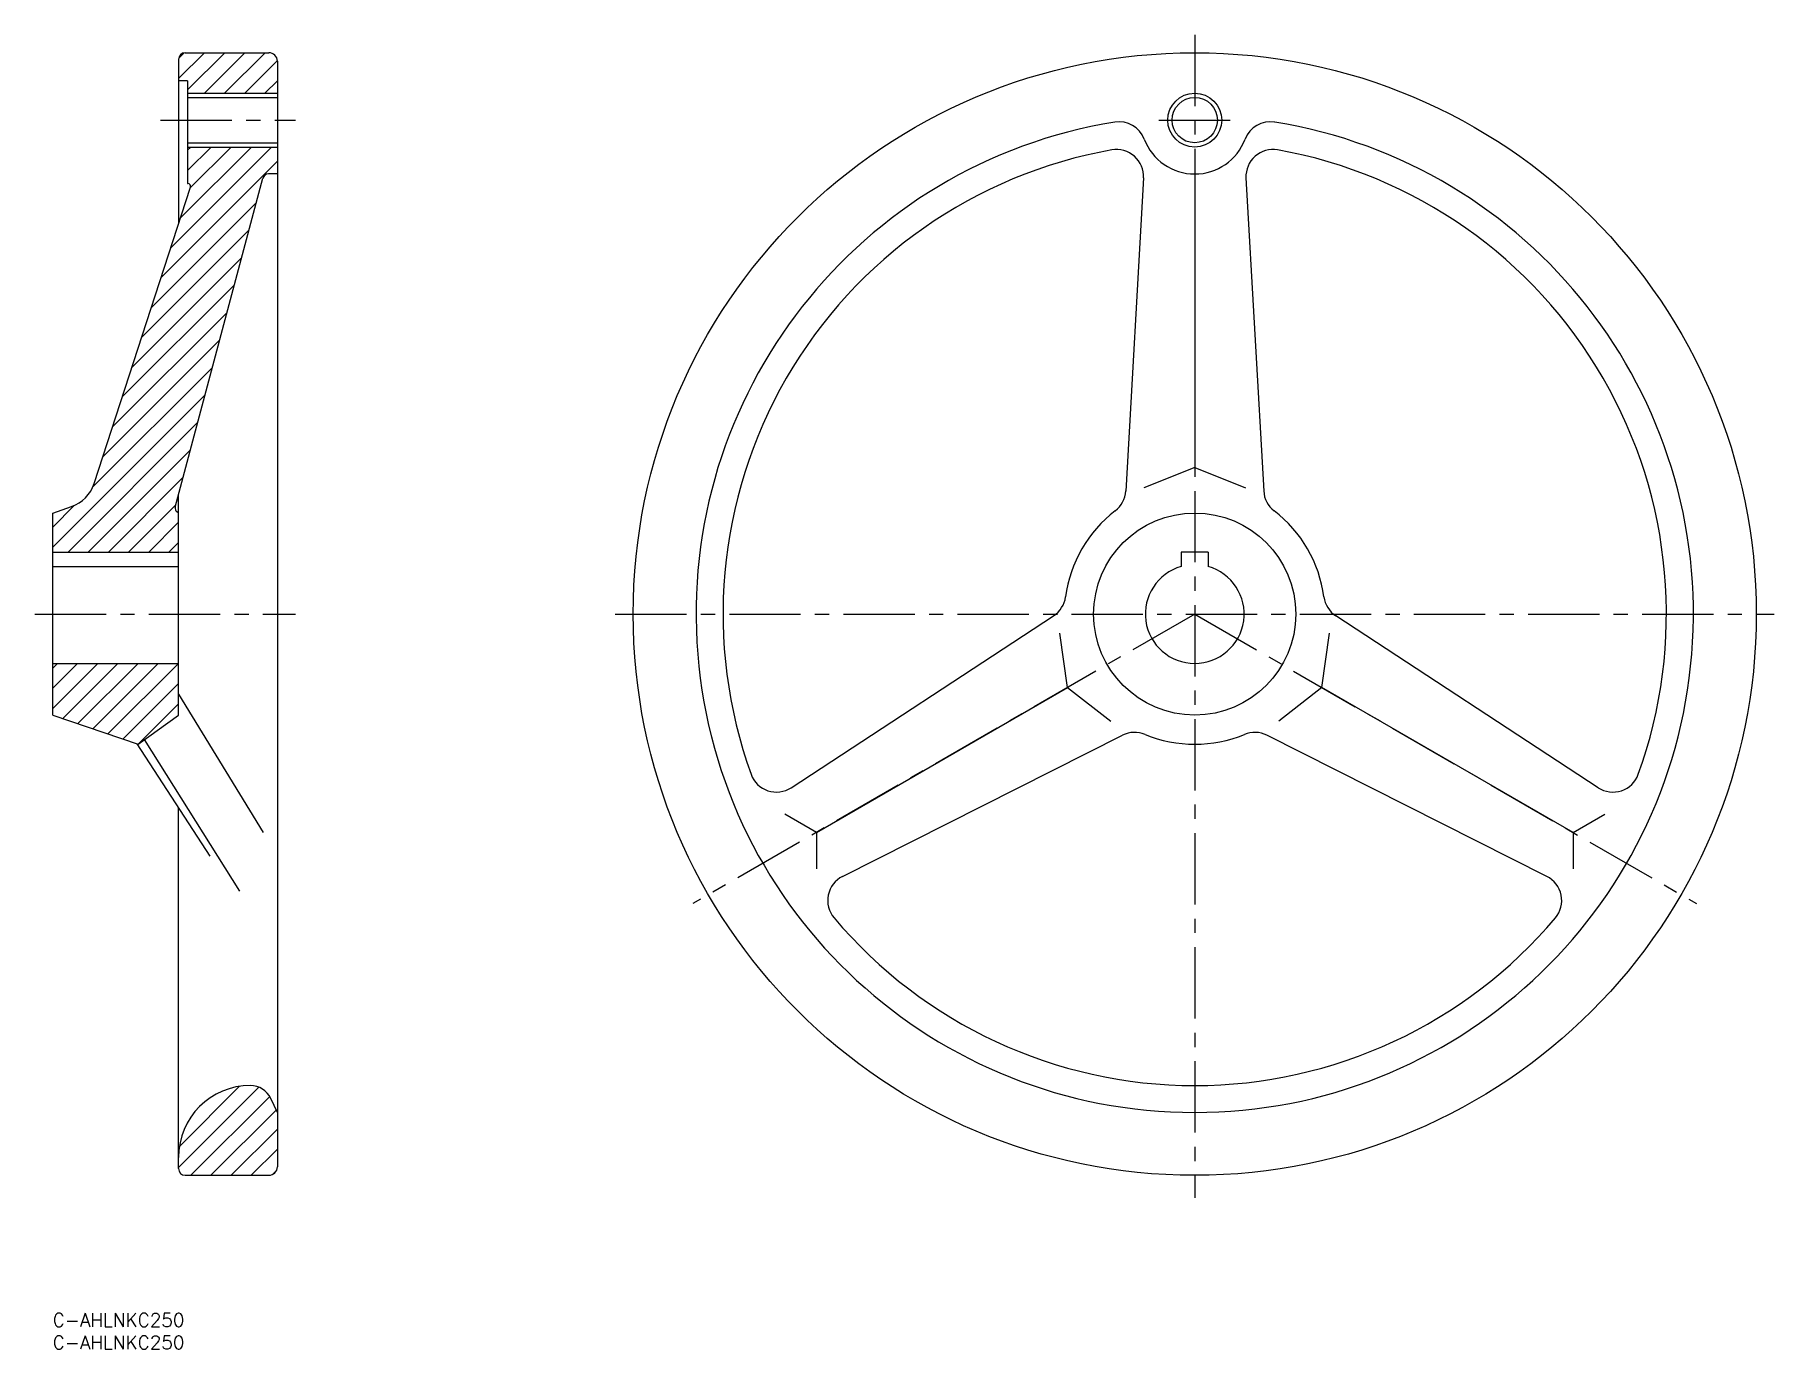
# Model space of a CAD drawing. Extents: x -4 to 383, y -8 to 285.
import ezdxf

# ---------------------------------------------------------------- set-up
doc = ezdxf.new("R2010")
doc.units = 0
doc.header["$LTSCALE"] = 0.5
doc.linetypes.add('CENTER', pattern=[50.8, 31.75, -6.35, 6.35, -6.35])
doc.layers.get('0').update_dxf_attribs({"linetype": 'CONTINUOUS'})
doc.layers.add('CENTER', color=1, linetype='CENTER')
doc.styles.get("Standard").update_dxf_attribs({"font": 'txt.shx', "height": 3, "bigfont": 'bigfont.shx'})

# ---------------------------------------------------------------- blocks, each defined once
blk = doc.blocks.new('*U13')
at = {"color": 7, "linetype": 'CONTINUOUS'}
blk.add_text('C-AHLNKC250', height=3, dxfattribs=at).set_placement((0, -3))
blk = doc.blocks.new('*U14')
at = {"color": 7, "linetype": 'CONTINUOUS'}
blk.add_text('C-AHLNKC250', height=3, dxfattribs=at).set_placement((0, -8))

msp = doc.modelspace()

# ---------------------------------------------------------------- linework, layer by layer
at = {"color": 3, "linetype": 'CONTINUOUS'}
for p, q in [((28, 274.96), (33.78, 280.73)), ((28.02, 279.47), (29.27, 280.72)), ((30, 272.47), (38.27, 280.73)), ((33.76, 271.73), (42.76, 280.73)), ((38.25, 271.73), (47.25, 280.73)), ((42.74, 271.73), (50, 278.99)), ((30, 271.73), (50, 271.73)), ((47.23, 271.73), (50, 274.51)), ((26.28, 237.32), (48.7, 259.73)), ((28.44, 243.97), (44.21, 259.73)), ((30, 259.73), (50, 259.73)), ((30, 259), (30.74, 259.73)), ((30, 254.51), (35.23, 259.73)), ((30.6, 250.62), (39.72, 259.73)), ((24.12, 230.67), (50, 256.55)), ((21.96, 224.02), (45.34, 247.4)), ((19.8, 217.37), (43.71, 241.27)), ((17.64, 210.72), (42.08, 235.15)), ((15.48, 204.07), (40.45, 229.03)), ((13.32, 197.42), (38.82, 222.91)), ((11.16, 190.77), (37.18, 216.79)), ((8.95, 184.06), (35.55, 210.67)), ((0, 170.62), (33.92, 204.55)), ((3.4, 169.53), (32.29, 198.43)), ((7.89, 169.53), (30.66, 192.3)), ((12.38, 169.53), (29.03, 186.18)), ((0, 175.11), (4.78, 179.9)), ((16.87, 169.53), (27.4, 180.06)), ((21.36, 169.53), (28, 176.17)), ((25.85, 169.53), (28, 171.68)), ((0, 143.68), (1.05, 144.73)), ((0, 139.19), (5.54, 144.73)), ((0, 134.7), (10.03, 144.73)), ((2.25, 132.46), (14.52, 144.73)), ((5.6, 131.32), (19.01, 144.73)), ((8.94, 130.18), (23.5, 144.73)), ((12.29, 129.03), (27.99, 144.73)), ((15.63, 127.89), (28, 140.25)), ((18.98, 126.74), (28, 135.76)), ((28, 32.49), (45.88, 50.37)), ((28.19, 37.17), (41.57, 50.55)), ((30.73, 30.73), (48.29, 48.29)), ((35.22, 30.73), (49.75, 45.26)), ((39.71, 30.73), (50, 41.02)), ((44.2, 30.73), (50, 36.53)), ((48.83, 30.87), (49.86, 31.9))]:
    msp.add_line(p, q, dxfattribs=at)
at = {"color": 7, "linetype": 'CONTINUOUS'}
for p, q in [((28, 279.23), (28, 242.61)), ((29.5, 280.73), (48.12, 280.73)), ((50, 278.86), (50, 32.61)), ((30, 274.48), (28, 274.48)), ((30, 274.48), (30, 251.6)), ((30, 270.79), (50, 270.79)), ((30, 260.68), (50, 260.68)), ((27.26, 179.56), (46.78, 252.81)), ((50, 253.73), (47.99, 253.73)), ((242.79, 252.85), (238.85, 183.13)), ((254.21, 252.98), (254.21, 188.4)), ((265.62, 252.85), (269.56, 183.13)), ((9.21, 184.77), (30.65, 250.79)), ((30, 251.6), (30.06, 251.6)), ((254.21, 188.4), (242.88, 183.86)), ((254.21, 188.4), (265.53, 183.86)), ((28, 133.23), (28, 182.32)), ((0, 178.23), (4.2, 179.67)), ((0, 133.23), (0, 178.23)), ((28, 178.23), (27.64, 178.49)), ((0, 169.53), (28, 169.53)), ((257.21, 169.53), (251.21, 169.53)), ((251.21, 169.53), (251.21, 166.32)), ((257.21, 169.53), (257.21, 166.32)), ((0, 166.32), (28, 166.32)), ((164.39, 117.06), (222.8, 155.33)), ((344.02, 117.06), (285.61, 155.33)), ((225.92, 139.4), (224.18, 151.48)), ((282.5, 139.4), (284.23, 151.48)), ((0, 144.73), (28, 144.73)), ((169.99, 107.11), (225.92, 139.4)), ((225.92, 139.4), (235.51, 131.86)), ((282.5, 139.4), (272.9, 131.86)), ((338.42, 107.11), (282.5, 139.4)), ((28, 137.91), (46.83, 107.11)), ((0, 133.23), (19, 126.73)), ((19, 126.73), (28, 133.23)), ((175.81, 97.29), (238.15, 128.74)), ((332.61, 97.29), (270.26, 128.74)), ((18.72, 126.83), (34.98, 101.79)), ((41.66, 93.99), (20.43, 127.77)), ((28, 32.23), (28, 112.54)), ((169.99, 107.11), (162.94, 111.18)), ((338.42, 107.11), (345.47, 111.18)), ((169.99, 107.11), (169.99, 98.98)), ((338.42, 107.11), (338.42, 98.98)), ((50, 44.73), (48.52, 47.87)), ((29.5, 30.73), (48.12, 30.73))]:
    msp.add_line(p, q, dxfattribs=at)
for centre, radius in [((254.21, 155.73), 125), ((254.21, 265.73), 5.05), ((254.21, 155.73), 22.5)]:
    msp.add_circle(centre, radius, dxfattribs=at)
at = {"color": 3, "linetype": 'CONTINUOUS'}
msp.add_circle((254.21, 265.73), 6, dxfattribs=at)
at = {"color": 7, "linetype": 'CONTINUOUS'}
for centre, radius, start, end in [((29.5, 279.23), 1.5, 90, 180), ((48.12, 278.86), 1.88, 0, 90), ((254.21, 155.73), 111, 99.2286, 80.7714), ((237.37, 259.37), 6, 20.6882, 99.2286), ((271.04, 259.37), 6, 80.7714, 159.3118), ((254.21, 265.73), 12, 200.6882, 339.3118), ((254.21, 155.73), 105, 100.1262, 199.8738), ((236.8, 253.19), 6, 356.7666, 100.1262), ((271.61, 253.19), 6, 79.8738, 183.2334), ((254.21, 155.73), 105, 340.1262, 79.8738), ((47.99, 252.48), 1.25, 90, 165.0791), ((30.06, 250.98), 0.625, 342.0079, 90), ((1.61, 187.24), 8, 288.8861, 342.0079), ((232.86, 183.47), 6, 307.5785, 356.7666), ((275.55, 183.47), 6, 183.2334, 232.4215), ((28.23, 179.3), 1, 165.0791, 234.1623), ((254.21, 155.73), 29, 127.5785, 172.4215), ((254.21, 155.73), 29, 7.5785, 52.4215), ((254.21, 155.73), 11, 105.8266, 74.1734), ((219.51, 160.35), 6, 303.2334, 352.4215), ((288.9, 160.35), 6, 187.5785, 236.7666), ((240.86, 123.38), 6, 67.5785, 116.7666), ((254.21, 155.73), 29, 247.5785, 292.4215), ((267.56, 123.38), 6, 63.2334, 112.4215), ((161.1, 122.08), 6, 199.8738, 303.2334), ((347.31, 122.08), 6, 236.7666, 340.1262), ((178.51, 91.93), 6, 116.7666, 220.1262), ((329.9, 91.93), 6, 319.8738, 63.2334), ((254.21, 155.73), 105, 220.1262, 319.8738), ((44, 34.73), 16, 90, 180), ((44, 45.73), 5, 25.2527, 90), ((29.5, 32.23), 1.5, 180, 270), ((48.12, 32.61), 1.88, 270, 0)]:
    msp.add_arc(centre, radius, start, end, dxfattribs=at)
at = {"layer": 'CENTER', "color": 1, "linetype": 'CENTER'}
for p, q in [((254.21, 284.73), (254.21, 25.73)), ((24, 265.73), (54, 265.73)), ((246.21, 265.73), (262.21, 265.73)), ((-4, 155.73), (54, 155.73)), ((125.21, 155.73), (383.21, 155.73)), ((254.21, 155.73), (142.49, 91.23)), ((254.21, 155.73), (365.92, 91.23))]:
    msp.add_line(p, q, dxfattribs=at)

# ---------------------------------------------------------------- block references
at = {"color": 7, "linetype": 'CONTINUOUS'}
for name in ['*U13', '*U14']:
    msp.add_blockref(name, (0, 0), dxfattribs=at)

doc.saveas('drawing.dxf')
